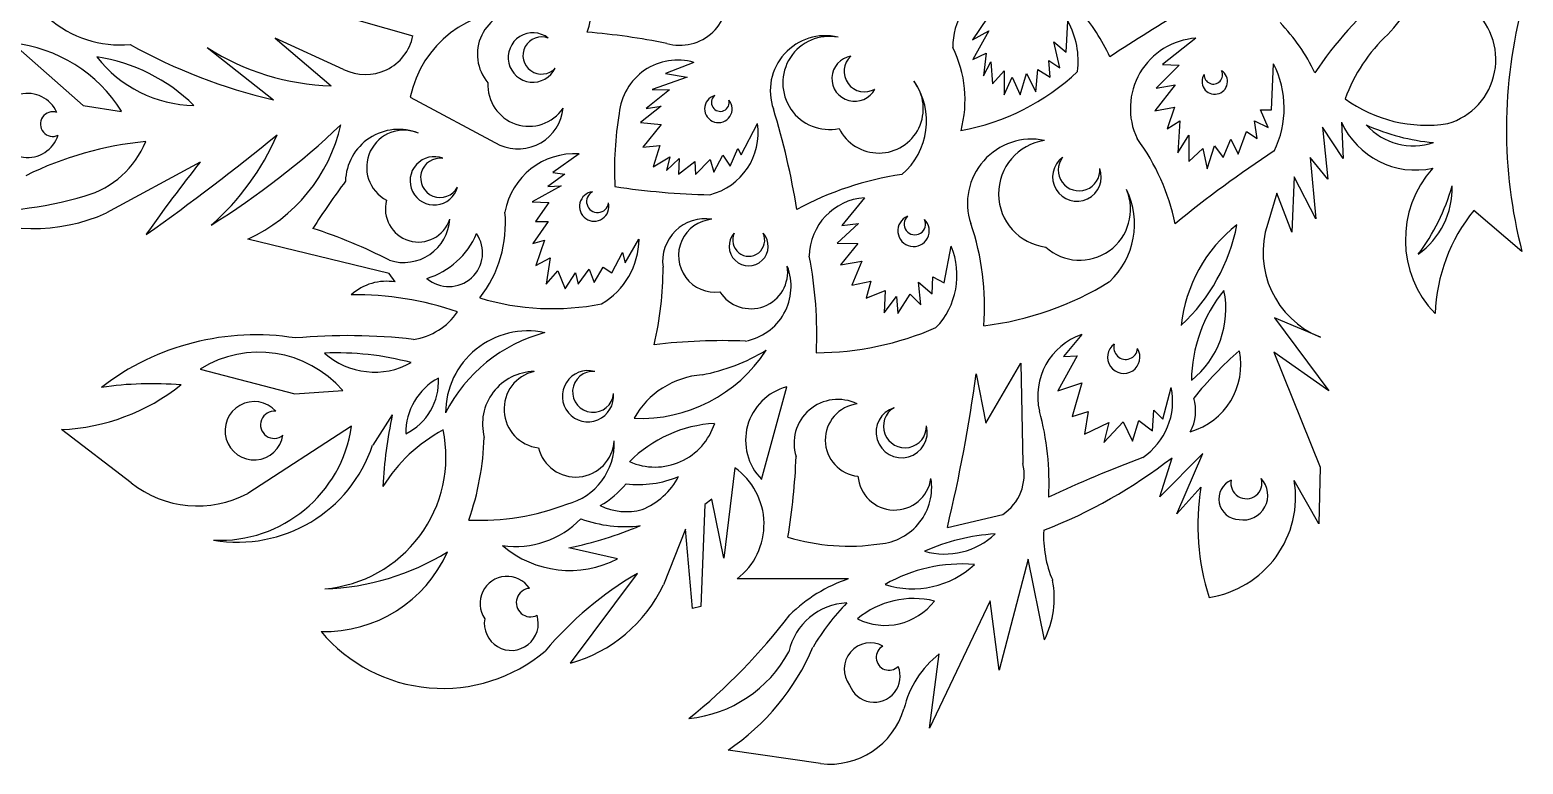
# Model space of a CAD drawing. Header units: millimetres. Extents: x 301.3 to 352.8, y 178.7 to 248.2.
# Drawn here: x 318.49 to 350.19, y 181.76 to 197.35 of the extents above; entities that cross this region are included whole.
import ezdxf

# ---------------------------------------------------------------- set-up
doc = ezdxf.new("R2010")
doc.units = ezdxf.units.MM

msp = doc.modelspace()

# ---------------------------------------------------------------- linework, layer by layer
for p, q in [((323.674, 198.063), (326.617, 197.221)), ((338.809, 197.596), (338.495, 197.141)), ((340.483, 196.874), (340.522, 197.533)), ((338.495, 197.141), (338.841, 197.329)), ((338.841, 197.329), (338.503, 196.717)), ((318.119, 197.066), (319.618, 195.746)), ((322.252, 196.973), (323.658, 195.866)), ((325.146, 196.511), (323.691, 197.171)), ((323.691, 197.171), (324.881, 196.164)), ((340.349, 196.544), (340.223, 197.093)), ((340.223, 197.093), (340.483, 196.874)), ((343.239, 197.172), (342.533, 196.615)), ((332.583, 196.658), (331.98, 196.423)), ((338.503, 196.717), (338.786, 196.858)), ((338.786, 196.858), (338.731, 196.371)), ((338.731, 196.371), (338.888, 196.67)), ((338.888, 196.67), (338.919, 196.207)), ((340.145, 196.348), (340.114, 196.701)), ((340.114, 196.701), (340.349, 196.544)), ((342.881, 196.601), (342.394, 196.114)), ((342.533, 196.615), (342.881, 196.601)), ((344.846, 195.655), (344.888, 196.629)), ((332.44, 196.342), (331.693, 196.086)), ((331.98, 196.423), (332.44, 196.342)), ((338.919, 196.207), (339.171, 196.481)), ((339.171, 196.481), (339.171, 195.971)), ((339.171, 195.971), (339.336, 196.348)), ((339.336, 196.348), (339.509, 195.971)), ((339.509, 195.971), (339.642, 196.426)), ((339.642, 196.426), (339.839, 196.034)), ((339.839, 196.034), (339.886, 196.505)), ((339.886, 196.505), (340.145, 196.348)), ((326.562, 195.922), (328.461, 194.902)), ((332.062, 196.076), (331.571, 195.678)), ((331.693, 196.086), (332.062, 196.076)), ((342.798, 196.184), (342.366, 195.627)), ((342.394, 196.114), (342.798, 196.184)), ((319.618, 195.746), (320.431, 195.619)), ((331.888, 195.729), (331.448, 195.381)), ((331.571, 195.678), (331.888, 195.729)), ((342.366, 195.627), (342.784, 195.71)), ((342.784, 195.71), (342.631, 195.251)), ((344.776, 195.279), (344.609, 195.655)), ((344.609, 195.655), (344.846, 195.655)), ((331.448, 195.381), (331.888, 195.341)), ((331.888, 195.341), (331.499, 194.86)), ((333.585, 194.697), (333.933, 195.361)), ((342.631, 195.251), (342.895, 195.418)), ((342.895, 195.418), (342.853, 194.736)), ((344.539, 195.042), (344.484, 195.418)), ((344.484, 195.418), (344.776, 195.279)), ((346.365, 194.618), (345.928, 195.284)), ((345.928, 195.284), (346.037, 194.182)), ((346.328, 195.393), (346.365, 194.618)), ((342.853, 194.736), (343.09, 195.112)), ((343.09, 195.112), (343.09, 194.555)), ((343.815, 194.638), (343.982, 195.028)), ((343.982, 195.028), (344.135, 194.708)), ((344.135, 194.708), (344.316, 195.195)), ((344.316, 195.195), (344.539, 195.042)), ((330.147, 194.716), (329.591, 194.319)), ((331.499, 194.86), (331.857, 194.891)), ((331.857, 194.891), (331.714, 194.441)), ((331.714, 194.441), (332.072, 194.656)), ((332.072, 194.656), (332, 194.36)), ((333.002, 194.329), (333.197, 194.687)), ((333.197, 194.687), (333.35, 194.452)), ((333.35, 194.452), (333.514, 194.83)), ((333.514, 194.83), (333.585, 194.697)), ((343.09, 194.555), (343.383, 194.833)), ((343.383, 194.833), (343.48, 194.402)), ((343.48, 194.402), (343.634, 194.889)), ((343.634, 194.889), (343.815, 194.638)), ((346.037, 194.182), (345.662, 194.642)), ((345.662, 194.642), (345.783, 193.334)), ((322.1, 194.539), (320.113, 193.462)), ((332, 194.36), (332.266, 194.615)), ((332.266, 194.615), (332.256, 194.288)), ((332.256, 194.288), (332.604, 194.554)), ((332.604, 194.554), (332.614, 194.278)), ((332.614, 194.278), (332.931, 194.595)), ((332.931, 194.595), (333.002, 194.329)), ((329.761, 194.036), (329.149, 193.696)), ((329.841, 194.285), (329.478, 194.025)), ((329.478, 194.025), (329.761, 194.036)), ((329.591, 194.319), (329.841, 194.285)), ((345.322, 194.23), (345.274, 193.056)), ((345.783, 193.334), (345.322, 194.23)), ((329.149, 193.696), (329.5, 193.685)), ((336.202, 193.785), (335.726, 193.194)), ((344.959, 193.879), (344.765, 193.237)), ((345.274, 193.056), (344.959, 193.879)), ((329.5, 193.685), (329.217, 193.277)), ((350.161, 192.645), (349.138, 193.517)), ((329.489, 193.277), (329.16, 192.813)), ((329.217, 193.277), (329.489, 193.277)), ((336.074, 193.241), (335.622, 192.823)), ((335.726, 193.194), (336.074, 193.241)), ((326.112, 192.178), (323.113, 192.904)), ((329.16, 192.813), (329.41, 192.881)), ((329.41, 192.881), (329.228, 192.348)), ((331.122, 192.405), (331.416, 192.903)), ((335.622, 192.823), (336.063, 192.812)), ((336.063, 192.812), (335.692, 192.36)), ((337.895, 191.977), (338.046, 192.754)), ((329.228, 192.348), (329.534, 192.507)), ((329.534, 192.507), (329.444, 191.952)), ((330.838, 192.19), (331.065, 192.62)), ((331.065, 192.62), (331.122, 192.405)), ((335.692, 192.36), (336.144, 192.441)), ((336.144, 192.441), (335.935, 191.931)), ((326.242, 191.996), (326.112, 192.178)), ((329.444, 191.952), (329.693, 192.235)), ((329.693, 192.235), (329.852, 191.85)), ((329.852, 191.85), (330.067, 192.19)), ((330.067, 192.19), (330.124, 191.952)), ((330.124, 191.952), (330.362, 192.269)), ((330.362, 192.269), (330.464, 191.986)), ((330.464, 191.986), (330.657, 192.314)), ((330.657, 192.314), (330.838, 192.19)), ((337.64, 191.746), (337.652, 192.105)), ((337.652, 192.105), (337.895, 191.977)), ((335.935, 191.931), (336.341, 192.012)), ((336.341, 192.012), (336.237, 191.653)), ((336.237, 191.653), (336.643, 191.815)), ((336.643, 191.815), (336.62, 191.34)), ((337.397, 191.514), (337.35, 191.989)), ((337.35, 191.989), (337.64, 191.746)), ((336.62, 191.34), (336.886, 191.688)), ((336.886, 191.688), (336.91, 191.328)), ((336.91, 191.328), (337.176, 191.734)), ((337.176, 191.734), (337.397, 191.514)), ((345.882, 190.823), (344.91, 191.237)), ((344.91, 191.237), (346.063, 189.684)), ((340.817, 190.884), (340.43, 190.416)), ((338.783, 188.998), (339.522, 190.273)), ((339.522, 190.273), (339.567, 188.142)), ((340.719, 190.429), (340.306, 189.686)), ((340.43, 190.416), (340.719, 190.429)), ((346.063, 189.684), (344.894, 190.502)), ((344.894, 190.502), (345.879, 188.065)), ((322.099, 190.147), (324.113, 189.623)), ((338.574, 190.045), (338.783, 188.998)), ((324.113, 189.623), (325.128, 189.691)), ((334.018, 187.804), (334.552, 189.769)), ((340.306, 189.686), (340.816, 189.851)), ((340.816, 189.851), (340.609, 189.136)), ((342.538, 189.08), (342.717, 189.755)), ((342.317, 188.833), (342.345, 189.273)), ((342.345, 189.273), (342.538, 189.08)), ((326.18, 189.178), (325.764, 188.531)), ((340.609, 189.136), (340.954, 189.246)), ((340.954, 189.246), (340.871, 188.764)), ((340.871, 188.764), (341.394, 189.012)), ((341.284, 188.585), (341.698, 189.025)), ((341.394, 189.012), (341.284, 188.585)), ((341.698, 189.025), (341.89, 188.613)), ((341.89, 188.613), (342.028, 189.053)), ((342.028, 189.053), (342.317, 188.833)), ((320.634, 187.734), (319.157, 188.86)), ((325.316, 188.931), (323.111, 187.505)), ((343.387, 188.353), (342.47, 187.436)), ((342.834, 187.072), (343.387, 188.353)), ((333.451, 188.051), (333.216, 186.13)), ((342.47, 187.436), (342.732, 188.265)), ((345.879, 188.065), (345.846, 186.863)), ((345.846, 186.863), (345.328, 187.781)), ((332.965, 187.384), (332.815, 187.271)), ((333.216, 186.13), (332.965, 187.384)), ((343.344, 187.64), (342.834, 187.072)), ((332.815, 187.271), (332.727, 185.102)), ((337.963, 186.785), (339.139, 187.058)), ((332.401, 186.744), (331.937, 185.566)), ((332.551, 185.065), (332.401, 186.744)), ((330.96, 186.119), (329.928, 186.349)), ((339.675, 186.112), (339.063, 183.756)), ((340.024, 184.396), (339.675, 186.112)), ((329.96, 183.899), (331.386, 185.807)), ((335.861, 185.691), (333.499, 185.691)), ((338.874, 185.225), (337.584, 182.518)), ((339.063, 183.756), (338.874, 185.225)), ((332.727, 185.102), (332.551, 185.065)), ((337.584, 182.518), (337.792, 184.096)), ((335.27, 181.768), (333.307, 182.055))]:
    msp.add_line(p, q)
for centre, radius, start, end in [((345.717, 198.836), 2.25, 315.2332, 29.4828), ((327.846, 198.122), 2.605, 341.6357, 5.5444), ((332.283, 198.04), 1.018, 254.1626, 12.7458), ((339.478, 196.998), 1.399, 114.5835, 180.9246), ((352.063, 192.3), 7.534, 129.233, 146.7096), ((348.188, 196.722), 1.419, 286.2595, 51.8667), ((360.18, 195.24), 10.349, 164.936, 194.523), ((320.406, 199.356), 2.326, 228.9801, 275.1644), ((328.835, 195.447), 2.322, 87.2821, 168.1803), ((328.918, 196.834), 0.932, 88.3502, 220.6324), ((338.982, 196.685), 1.758, 352.8225, 28.842), ((337.955, 195.222), 3.79, 24.1967, 42.1432), ((361.89, 165.913), 37.039, 120.5929, 123.5644), ((342.129, 194.709), 4.026, 25.4064, 43.9812), ((325.609, 197.431), 1.03, 243.2825, 348.2529), ((329.164, 196.763), 0.525, 51.3976, 334.7018), ((329.348, 196.806), 0.395, 68.646, 317.4534), ((329.119, 182.871), 14.48, 78.5043, 85.2495), ((335.372, 196.057), 1.169, 76.6646, 199.3112), ((335.457, 196.223), 0.988, 79.2446, 282.0441), ((349.675, 194.698), 3.478, 132.7432, 160.0195), ((317.802, 193.989), 3.094, 31.8103, 84.1109), ((326.302, 207.257), 11.694, 240.9032, 256.9303), ((325.019, 201.286), 5.124, 237.3164, 268.4557), ((335.823, 195.863), 2.516, 344.9387, 26.2401), ((343.343, 195.68), 1.496, 93.9857, 205.2995), ((319.354, 193.088), 3.728, 45.4866, 81.4234), ((322.012, 198.408), 2.662, 217.8599, 269.0501), ((332.237, 195.464), 1.244, 73.8242, 174.8632), ((335.995, 196.315), 0.483, 99.6883, 332.7067), ((336.204, 196.468), 0.434, 131.9695, 300.4255), ((343.043, 195.689), 2.07, 333.8659, 26.9964), ((329.081, 196.175), 0.872, 176.6435, 326.1311), ((336.508, 195.678), 0.944, 206.535, 37.8528), ((336.043, 195.41), 1.479, 309.9754, 34.9873), ((337.356, 200.041), 4.913, 280.5041, 313.3108), ((343.639, 196.253), 0.27, 145.7207, 57.2874), ((343.61, 196.394), 0.195, 176.6149, 26.3932), ((318.436, 195.319), 0.681, 23.7767, 342.2542), ((333.102, 195.672), 0.292, 105.6672, 40.1555), ((333.144, 195.808), 0.189, 129.722, 16.1007), ((318.972, 195.348), 0.262, 70.4424, 295.5885), ((328.846, 195.786), 0.964, 246.5246, 354.2291), ((318.658, 190.878), 16.33, 9.372, 17.0662), ((348.136, 198.271), 2.946, 234.0615, 278.7664), ((313.108, 207.984), 17.424, 301.971, 313.4304), ((321.642, 196.117), 3.533, 294.6019, 347.1382), ((337.848, 194.39), 6.952, 170.1841, 183.0328), ((332.587, 195.167), 1.36, 284.1917, 8.2033), ((347.904, 196.1), 1.727, 204.1766, 282.1622), ((348.656, 199.288), 4.347, 245.5492, 265.1226), ((347.855, 196.229), 1.342, 221.9369, 288.7348), ((321.657, 187.664), 7.35, 95.5602, 116.3041), ((319.121, 195.717), 1.967, 285.8741, 337.9864), ((293.289, 232.248), 48.014, 305.1879, 309.3556), ((318.787, 197.265), 5.393, 311.1224, 336.5911), ((326.316, 194.106), 1.131, 68.0622, 178.4416), ((326.423, 194.431), 0.788, 66.491, 242.4423), ((339.754, 193.666), 1.364, 78.515, 198.3387), ((340.194, 193.871), 1.144, 98.434, 262.8099), ((338.349, 192.33), 4.539, 11.4666, 36.6643), ((327.069, 194.144), 0.513, 68.6398, 344.5304), ((330.05, 193.216), 1.503, 86.3186, 169.8379), ((340.714, 194.228), 0.517, 126.2565, 20.1745), ((340.759, 194.374), 0.442, 142.337, 4.094), ((358.258, 174.387), 24.376, 123.2263, 129.3651), ((345.062, 176.208), 29.381, 141.3989, 145.1247), ((327.197, 194.208), 0.417, 81.9569, 331.2133), ((349.957, 192.894), 2.271, 138.0583, 223.7407), ((340.362, 182.859), 18.907, 143.3852, 147.0815), ((333.224, 209.136), 15.29, 261.2813, 268.8631), ((337.962, 187.661), 6.687, 98.3334, 118.5064), ((344.32, 195.292), 4.537, 323.36, 343.9387), ((346.941, 193.994), 1.739, 305.8836, 1.4151), ((317.344, 201.626), 8.137, 266.9137, 286.5257), ((326.734, 193.545), 0.701, 164.5096, 341.993), ((330.466, 193.6), 0.313, 96.5322, 13.5308), ((330.538, 193.704), 0.234, 117.6377, 352.4254), ((336.29, 192.529), 1.259, 93.9886, 179.2659), ((340.773, 193.537), 1.079, 227.966, 22.9677), ((340.256, 193.226), 1.679, 313.3449, 25.8737), ((318.552, 196.962), 3.832, 244.5666, 294.0429), ((326.01, 193.24), 2.572, 322.0375, 5.3878), ((337.245, 193.083), 0.334, 112.3394, 45.7712), ((337.273, 193.225), 0.227, 132.9686, 25.1419), ((352.019, 191.187), 3.705, 141.0318, 177.8822), ((321.219, 182.958), 10.689, 62.6923, 72.1841), ((326.421, 193.392), 0.982, 252.3604, 356.3016), ((332.822, 192.435), 0.904, 80.9379, 187.9102), ((333.031, 192.556), 0.775, 94.9484, 277.5009), ((333.388, 191.485), 5.365, 355.5128, 19.0506), ((346.025, 190.756), 3.112, 127.9668, 174.1107), ((340.187, 193.987), 4, 313.2895, 348.788), ((346.602, 192.622), 1.938, 161.4959, 248.1754), ((326.407, 193.692), 1.698, 287.4093, 336.816), ((327.381, 192.614), 0.715, 229.3262, 34.8991), ((329.805, 192.922), 1.612, 300.5031, 359.3536), ((333.745, 192.753), 0.414, 137.703, 42.297), ((333.745, 192.883), 0.34, 154.1094, 25.8906), ((336.559, 192.14), 1.609, 316.2622, 22.4338), ((326.593, 190.894), 8.598, 357.3346, 11.0739), ((324.581, 192.313), 7.346, 347.0194, 359.9878), ((333.791, 192.211), 0.783, 212.727, 8.7843), ((333.464, 191.903), 1.181, 280.3269, 21.2194), ((326.062, 190.875), 1.136, 80.8634, 131.6301), ((337.935, 197.614), 6.597, 276.9794, 301.7688), ((346.215, 189.874), 3.072, 140.8078, 179.3756), ((341.941, 191.422), 1.934, 308.4493, 11.7341), ((325.414, 185.18), 6.544, 70.7977, 90.9347), ((329.577, 196.71), 5.281, 253.0591, 281.4215), ((326.439, 192.125), 1.362, 278.1159, 325.8499), ((323.283, 185.498), 5.375, 81.0247, 127.5734), ((325.224, 178.252), 12.604, 83.5868, 95.0185), ((329.055, 189.213), 1.744, 78.0672, 179.9547), ((330.267, 187.717), 3.314, 104.8854, 153.1365), ((335.157, 196.928), 6.434, 270.2154, 293.489), ((341.266, 189.573), 1.385, 108.9314, 193.3751), ((331.455, 192.268), 3.169, 267.4018, 327.068), ((333.216, 178.225), 12.525, 87.8979, 96.7726), ((331.965, 194.119), 4.171, 280.9355, 301.0374), ((341.708, 190.399), 0.344, 126.1901, 31.8216), ((341.748, 190.606), 0.254, 163.7022, 354.3095), ((342.717, 190.235), 1.475, 285.7861, 11.7512), ((349.37, 184.549), 7.936, 131.0297, 141.1095), ((323.347, 188.15), 2.355, 40.8608, 121.9985), ((324.993, 184.309), 6.182, 75.0908, 92.3551), ((325.805, 191.69), 1.608, 228.4876, 298.9583), ((327.79, 188.793), 1.324, 118.502, 180.7759), ((325.93, 189.882), 1.231, 295.8484, 3.4294), ((329.212, 188.978), 1.118, 90.9839, 194.6513), ((329.376, 189.293), 0.824, 102.8437, 263.406), ((330.333, 189.571), 0.544, 74.7598, 5.6017), ((330.442, 189.663), 0.435, 85.3893, 354.9722), ((332.892, 188.217), 1.812, 94.3218, 150.7619), ((306.56, 194.355), 32.302, 346.4479, 352.3333), ((318.946, 193.291), 4.436, 272.7243, 308.2716), ((321.069, 182.442), 7.393, 85.1485, 98.2681), ((334.856, 188.632), 1.177, 104.9641, 224.62), ((341.299, 189.466), 1.447, 304.123, 11.5093), ((323.247, 188.837), 0.619, 42.0433, 351.3828), ((323.671, 188.964), 0.289, 82.9233, 310.5028), ((335.637, 188.573), 0.929, 63.7282, 197.8892), ((336.143, 188.64), 0.772, 97.0739, 264.1207), ((336.993, 188.807), 0.544, 107.2427, 14.4648), ((337.062, 188.932), 0.457, 120.3486, 1.3588), ((334.368, 187.738), 5.754, 356.9248, 15.2708), ((342.305, 189.263), 0.929, 331.1954, 16.7761), ((335.838, 187.133), 9.872, 168.0439, 176.9813), ((333.182, 186.219), 2.778, 93.2892, 135.0968), ((331.755, 189.397), 1.331, 246.0631, 342.3229), ((322.511, 189.346), 2.836, 267.4921, 351.5936), ((324.505, 188.283), 2.813, 274.9141, 11.7179), ((328.889, 185.836), 3.43, 118.3686, 148.0237), ((322.199, 188.886), 5.934, 340.8695, 358.1641), ((330.074, 188.671), 0.817, 193.9562, 356.5183), ((329.562, 188.568), 1.329, 284.1122, 2.3016), ((322.894, 189.497), 3.027, 260.3447, 341.3847), ((332.605, 186.853), 1.466, 307.5549, 54.7697), ((320.732, 188.867), 14.033, 350.6151, 357.6355), ((338.576, 187.907), 1.018, 303.5324, 13.3295), ((336.087, 196.823), 10.835, 291.2226, 307.8274), ((351.97, 162.016), 28.043, 110.584, 115.0121), ((322.046, 189.506), 2.266, 231.44, 298.0214), ((329.519, 189.077), 2.123, 300.4672, 319.8419), ((331.393, 189.959), 2.266, 263.6242, 292.4477), ((330.914, 188.57), 1.518, 291.9685, 332.3505), ((336.842, 187.933), 0.78, 184.4369, 352.0233), ((336.425, 187.635), 1.205, 274.8723, 9.056), ((343.195, 187.434), 2.161, 278.6005, 9.2536), ((344.166, 187.389), 0.439, 113.8222, 268.6088), ((344.311, 187.722), 0.329, 167.9399, 17.7799), ((344.242, 187.465), 0.523, 260.4813, 43.0619), ((348.327, 186.834), 5.048, 170.8134, 197.7192), ((328.051, 191.988), 5.053, 267.2155, 291.2976), ((331.152, 188.393), 1.274, 244.0852, 284.9696), ((328.789, 188.322), 1.943, 262.027, 315.8129), ((328.22, 194.499), 8.327, 281.8381, 292.7893), ((331.111, 189.474), 2.673, 249.6746, 277.173), ((342.372, 186.596), 2.366, 176.9267, 203.2856), ((329.946, 188.06), 2.19, 229.3711, 297.5845), ((335.873, 190.858), 4.472, 253.1514, 278.4177), ((339.294, 182.141), 4.518, 94.0561, 113.6965), ((337.905, 187.763), 1.545, 253.9586, 313.7941), ((324.738, 187.434), 2.863, 268.6204, 335.9352), ((324.578, 190.751), 5.274, 271.8239, 301.7334), ((335.109, 179.391), 7.418, 120.127, 140.003), ((338.278, 182.703), 3.305, 85.4784, 119.7085), ((337.228, 187.401), 1.92, 252.1637, 313.0233), ((328.616, 185.171), 0.574, 33.8388, 214.4868), ((329.115, 185.188), 0.303, 94.3334, 296.8739), ((329.114, 186.908), 3.126, 285.7056, 334.5861), ((336.904, 182.598), 3.264, 108.6501, 134.52), ((338.225, 185.289), 2.008, 333.5944, 10.6855), ((335.883, 183.869), 1.312, 92.3826, 167.9072), ((339.445, 181.676), 5.036, 135.8945, 149.391), ((337.245, 183.419), 1.855, 76.1364, 129.861), ((336.645, 186.019), 1.315, 243.4014, 322.5961), ((328.706, 184.745), 0.573, 169.8339, 17.5822), ((324.498, 192.619), 12.711, 308.8851, 322.7498), ((327.253, 186.74), 3.374, 219.9926, 310.0936), ((330.481, 186.225), 5.037, 304.1295, 336.7884), ((336.33, 183.776), 0.557, 61.4581, 217.4266), ((336.725, 184.024), 0.273, 118.1182, 315.6697), ((332.195, 185.443), 2.733, 275.9197, 331.6126), ((339.072, 182.447), 2.088, 127.8377, 166.5665), ((336.408, 183.625), 0.553, 199.8644, 22.0878), ((335.464, 183.403), 1.646, 263.2249, 343.3916)]:
    msp.add_arc(centre, radius, start, end)

doc.saveas('drawing.dxf')
